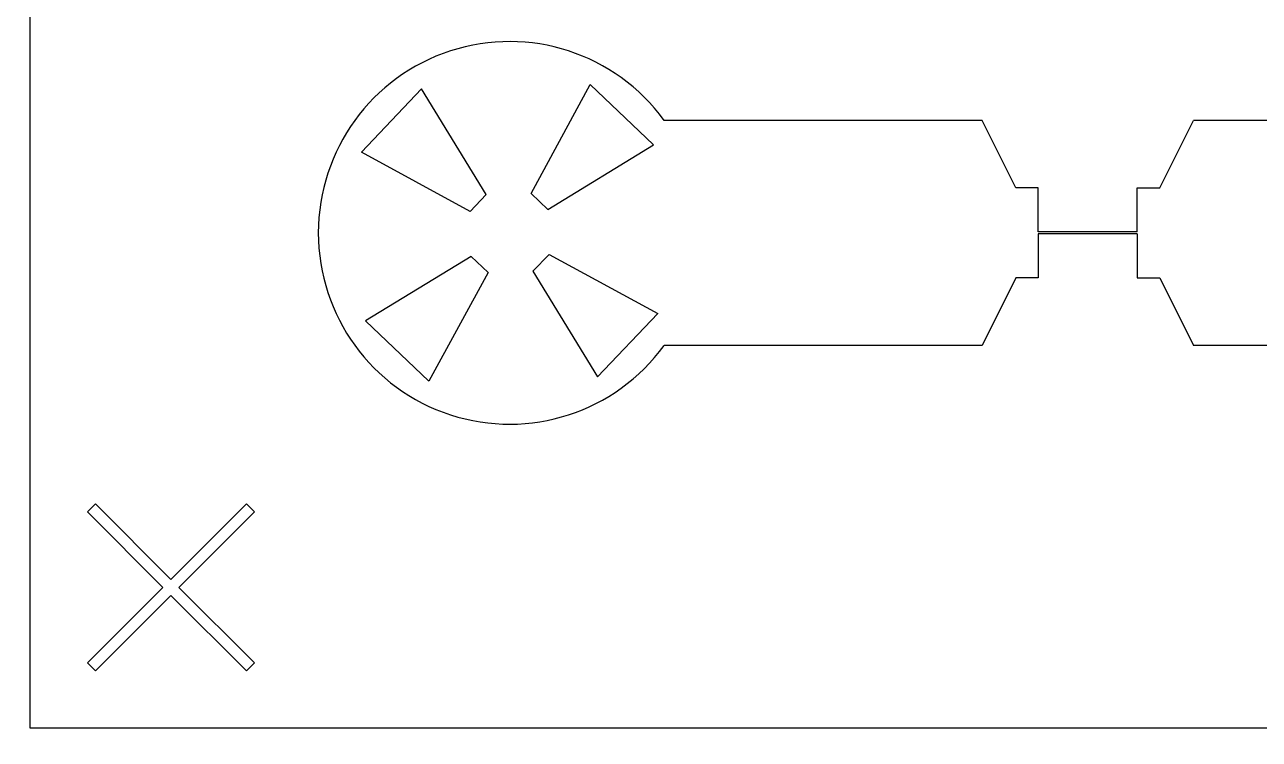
# Model space of a CAD drawing. Header units: inches. Extents: x -271009 to 5700, y -37000 to 38138.
# Drawn here: x -119392 to -113822, y 0 to 3223 of the extents above; entities that cross this region are included whole.
import ezdxf

# ---------------------------------------------------------------- set-up
doc = ezdxf.new("R2010")
doc.units = ezdxf.units.IN
doc.header["$MEASUREMENT"] = 0

msp = doc.modelspace()

# ---------------------------------------------------------------- linework, layer by layer
for p, q in [((-117107.7, 2462), (-116840.6, 2952.2)), ((-116555.2, 2680.6), (-116840.6, 2952.2)), ((-117873.3, 2648), (-117601.6, 2933.4)), ((-117310.6, 2457), (-117601.6, 2933.4)), ((-115073.3, 2791.2), (-116507.1, 2791.2)), ((-114921.1, 2486.8), (-115073.3, 2791.2)), ((-114271.5, 2486.8), (-114119.2, 2791.2)), ((-111162.9, 2791.2), (-114119.2, 2791.2)), ((-117031.6, 2389.6), (-116555.2, 2680.6)), ((-117383.1, 2380.9), (-117873.3, 2648)), ((-117383.1, 2380.9), (-117310.6, 2457)), ((-117031.6, 2389.6), (-117107.7, 2462)), ((-114819.6, 2486.8), (-114921.1, 2486.8)), ((-114819.6, 2288.4), (-114819.6, 2486.8)), ((-114373, 2288.4), (-114373, 2486.8)), ((-114373, 2486.8), (-114271.5, 2486.8)), ((-114373, 2288.4), (-114819.6, 2288.4)), ((-114373, 2279.1), (-114819.6, 2279.1)), ((-114819.6, 2279.1), (-114819.6, 2080.8)), ((-114373, 2279.1), (-114373, 2080.8)), ((-117378, 2177.9), (-117854.4, 1886.9)), ((-117378, 2177.9), (-117301.9, 2105.5)), ((-117026.5, 2186.6), (-117099, 2110.5)), ((-117026.5, 2186.6), (-116536.3, 1919.5)), ((-117301.9, 2105.5), (-117569, 1615.3)), ((-117099, 2110.5), (-116808, 1634.1)), ((-114921.1, 2080.8), (-115073.3, 1776.3)), ((-114819.6, 2080.8), (-114921.1, 2080.8)), ((-114373, 2080.8), (-114271.5, 2080.8)), ((-114271.5, 2080.8), (-114119.2, 1776.3)), ((-116536.3, 1919.5), (-116808, 1634.1)), ((-117854.4, 1886.9), (-117569, 1615.3)), ((-115073.3, 1776.3), (-116507.1, 1776.3)), ((-111162.9, 1776.3), (-114119.2, 1776.3)), ((-119073.3, 1061.9), (-119109.2, 1026)), ((-118732.4, 721), (-119073.3, 1061.9)), ((-118391.5, 1061.9), (-118732.4, 721)), ((-118391.5, 1061.9), (-118355.6, 1026)), ((-119109.2, 1026), (-118768.3, 685.1)), ((-118696.5, 685.1), (-118355.6, 1026)), ((-118768.3, 685.1), (-119109.2, 344.2)), ((-118355.6, 344.2), (-118696.5, 685.1)), ((-119073.3, 308.3), (-118732.4, 649.2)), ((-118732.4, 649.2), (-118391.5, 308.3)), ((-119109.2, 344.2), (-119073.3, 308.3)), ((-118391.5, 308.3), (-118355.6, 344.2))]:
    msp.add_line(p, q)
msp.add_lwpolyline([(-137000, 35000, 6), (-113000, 35000)], format="xyb", close=True)
msp.add_lwpolyline([(-119366.8, 8576.8), (-108303.2, 8576.8), (-108303.2, 50.8), (-119366.8, 50.8)], close=True)
msp.add_arc((-117204.8, 2283.8), 862.7, 36.0319, 323.9681)

doc.saveas('drawing.dxf')
